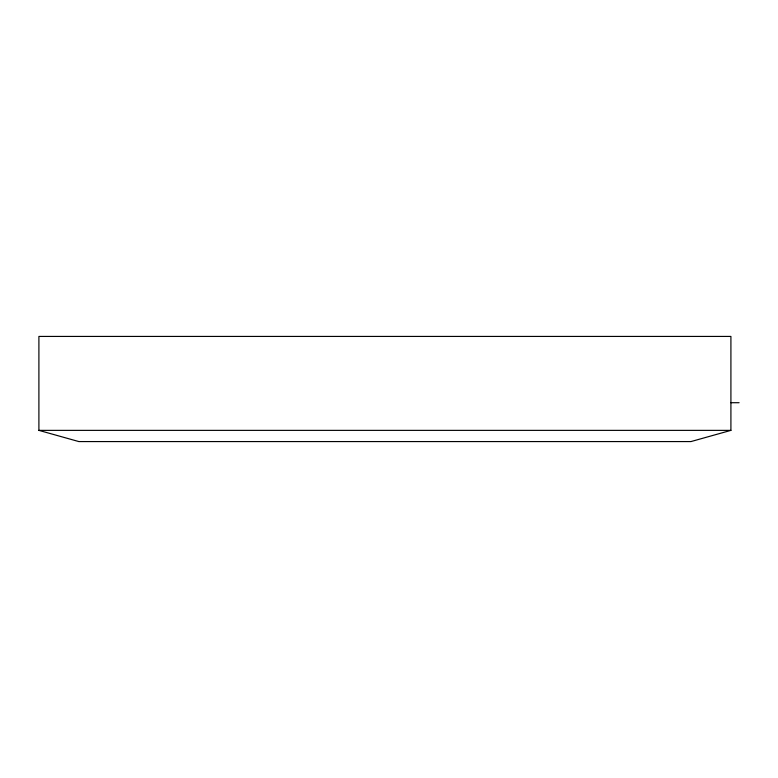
<?xml version="1.0" encoding="UTF-8"?>
<svg xmlns="http://www.w3.org/2000/svg" width="778" height="778" viewBox="0 0 778 778"><rect width="100%" height="100%" fill="white"/><g stroke="black" fill="none" stroke-linecap="round" stroke-linejoin="round"><path stroke-width="1.17" d="M730.912 430.37L690.961 441.573L78.85 441.573L38.9 430.37L38.9 336.427L730.912 336.427L730.912 430.37L38.9 430.37M730.912 402.712L739.1 402.712"/></g></svg>
